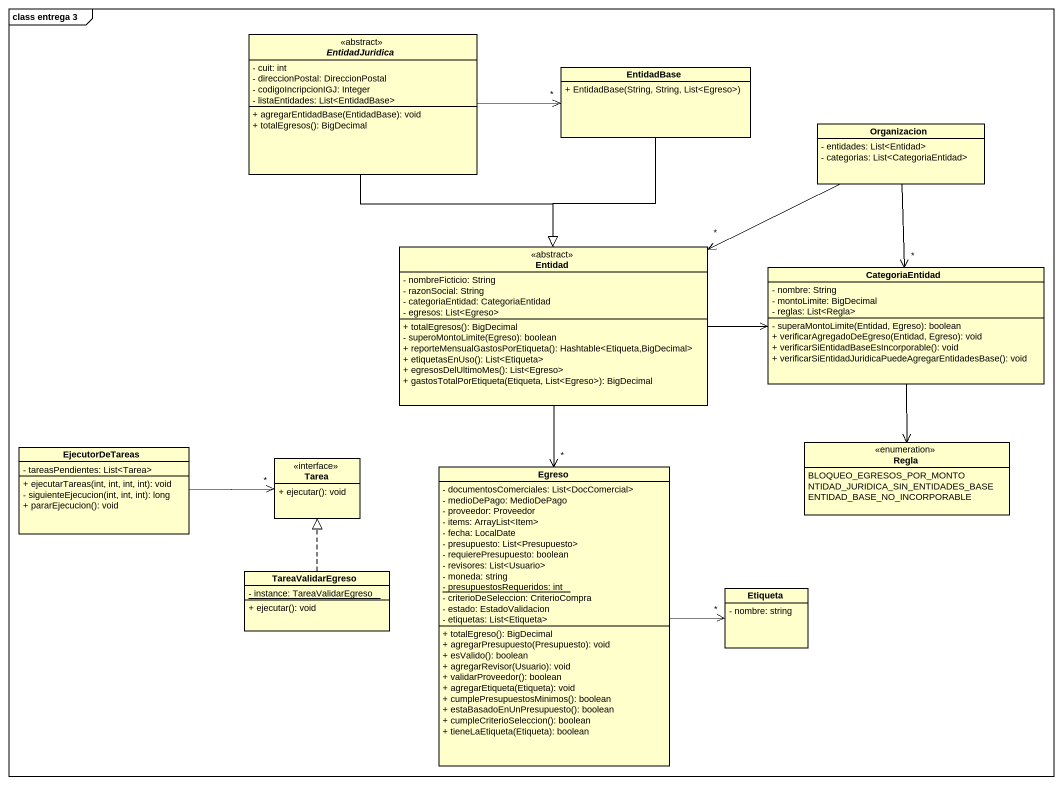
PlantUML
@startuml
mainframe class entrega 3
hide circle
hide empty members
skinparam classAttributeIconSize 0
abstract class EntidadJuridica <<abstract>> {
  - cuit: int
  - direccionPostal: DireccionPostal
  - codigoIncripcionIGJ: Integer
  - listaEntidades: List<EntidadBase>
  + agregarEntidadBase(EntidadBase): void
  + totalEgresos(): BigDecimal
}
class EntidadBase {
  + EntidadBase(String, String, List<Egreso>)
}
class Organizacion {
  - entidades: List<Entidad>
  - categorias: List<CategoriaEntidad>
}
class Entidad <<abstract>> {
  - nombreFicticio: String
  - razonSocial: String
  - categoriaEntidad: CategoriaEntidad
  - egresos: List<Egreso>
  + totalEgresos(): BigDecimal
  - superoMontoLimite(Egreso): boolean
  + reporteMensualGastosPorEtiqueta(): Hashtable<Etiqueta,BigDecimal>
  + etiquetasEnUso(): List<Etiqueta>
  + egresosDelUltimoMes(): List<Egreso>
  + gastosTotalPorEtiqueta(Etiqueta, List<Egreso>): BigDecimal
}
class CategoriaEntidad {
  - nombre: String
  - montoLimite: BigDecimal
  - reglas: List<Regla>
  - superaMontoLimite(Entidad, Egreso): boolean
  + verificarAgregadoDeEgreso(Entidad, Egreso): void
  + verificarSiEntidadBaseEsIncorporable(): void
  + verificarSiEntidadJuridicaPuedeAgregarEntidadesBase(): void
}
class EjecutorDeTareas {
  - tareasPendientes: List<Tarea>
  + ejecutarTareas(int, int, int, int): void
  - siguienteEjecucion(int, int, int): long
  + pararEjecucion(): void
}
class Tarea <<interface>> {
  + ejecutar(): void
}
class Egreso {
  - documentosComerciales: List<DocComercial>
  - medioDePago: MedioDePago
  - proveedor: Proveedor
  - items: ArrayList<Item>
  - fecha: LocalDate
  - presupuesto: List<Presupuesto>
  - requierePresupuesto: boolean
  - revisores: List<Usuario>
  - moneda: string
  {static} - presupuestosRequeridos: int
  - criterioDeSeleccion: CriterioCompra
  - estado: EstadoValidacion
  - etiquetas: List<Etiqueta>
  + totalEgreso(): BigDecimal
  + agregarPresupuesto(Presupuesto): void
  + esValido(): boolean
  + agregarRevisor(Usuario): void
  + validarProveedor(): boolean
  + agregarEtiqueta(Etiqueta): void
  + cumplePresupuestosMinimos(): boolean
  + estaBasadoEnUnPresupuesto(): boolean
  + cumpleCriterioSeleccion(): boolean
  + tieneLaEtiqueta(Etiqueta): boolean
}
enum Regla {
  BLOQUEO_EGRESOS_POR_MONTO
  NTIDAD_JURIDICA_SIN_ENTIDADES_BASE
  ENTIDAD_BASE_NO_INCORPORABLE
}
class TareaValidarEgreso {
  {static} - instance: TareaValidarEgreso
  + ejecutar(): void
}
class Etiqueta {
  - nombre: string
}
EntidadJuridica -right-> "*" EntidadBase
EntidadJuridica --|> Entidad
EntidadBase --|> Entidad
Organizacion -left-> "*" Entidad
Organizacion --> "*" CategoriaEntidad
Entidad -right-> CategoriaEntidad
Entidad --> "*" Egreso
CategoriaEntidad --> Regla
EjecutorDeTareas -right-> "*" Tarea
Egreso -right-> "*" Etiqueta
TareaValidarEgreso .up.|> Tarea
@enduml
